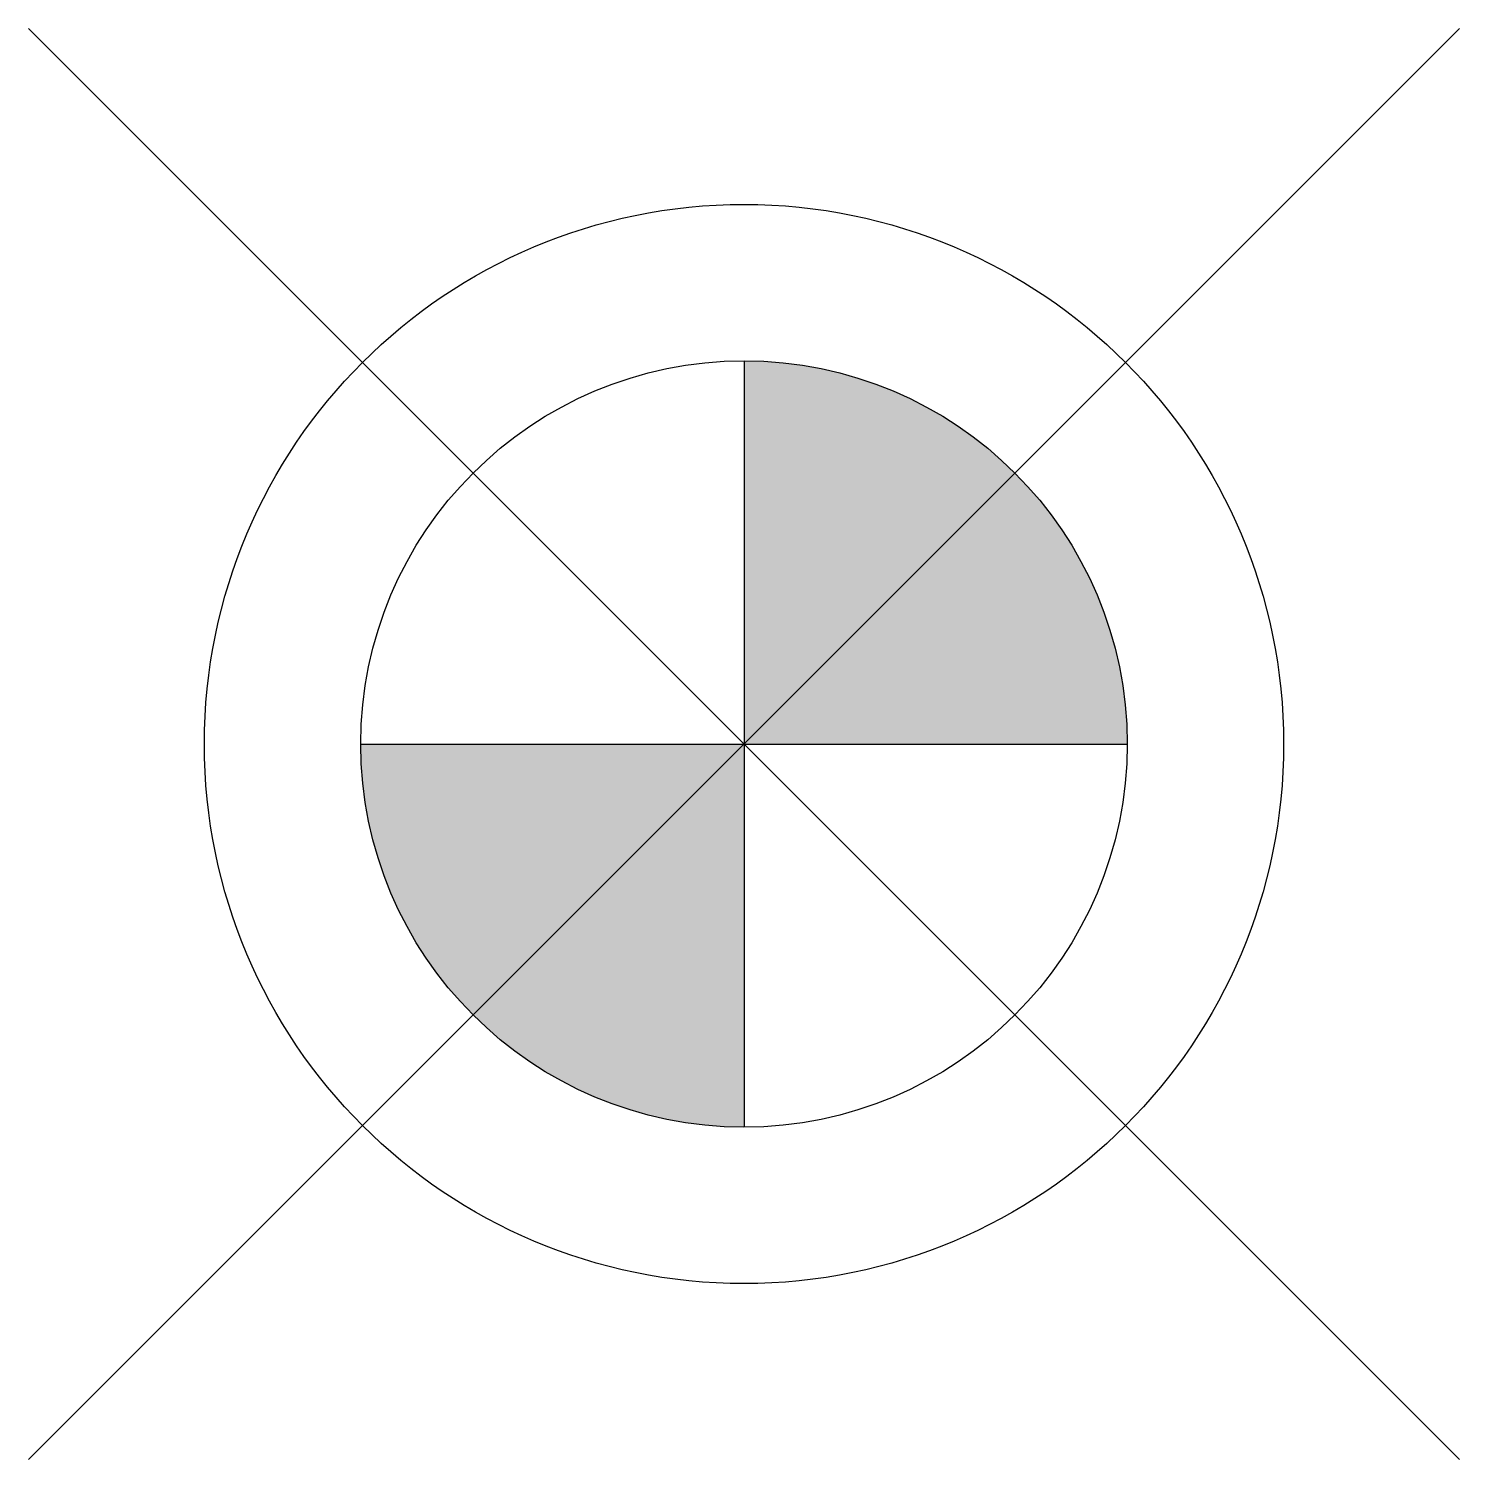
# Model space of a CAD drawing. Header units: metres. Extents: x -1.33 to 1.33, y -1.33 to 1.33.
import ezdxf

# ---------------------------------------------------------------- set-up
doc = ezdxf.new("R2010")
doc.units = ezdxf.units.M
doc.layers.get('0').update_dxf_attribs({"color": 150})

msp = doc.modelspace()

# ---------------------------------------------------------------- hatches: boundary and pattern name
h = msp.add_hatch(color=256)
h.dxf.hatch_style = 1
h.paths.add_polyline_path([(0, 0.7102), (0, 0), (0.7102, 0, 0.414214)])
h.paths.add_polyline_path([(0, 0), (-0.7102, 0, 0.414214), (0, -0.7102)])

# ---------------------------------------------------------------- linework, layer by layer
for p, q in [((-0.7071, 0.7071), (0.7071, -0.7071)), ((-0.7071, -0.7071), (0.7071, 0.7071)), ((0, 0.7102), (0, -0.7102)), ((-0.7102, 0), (0.7102, 0))]:
    msp.add_line(p, q)
at = {"flags": 128}
for points in [[(-1.3258, 1.3258), (1.3258, -1.3258)], [(1.3258, 1.3258), (-1.3258, -1.3258)]]:
    msp.add_lwpolyline(points, dxfattribs=at)
for radius in [1, 0.7102]:
    msp.add_circle((0, 0), radius)

doc.saveas('drawing.dxf')
